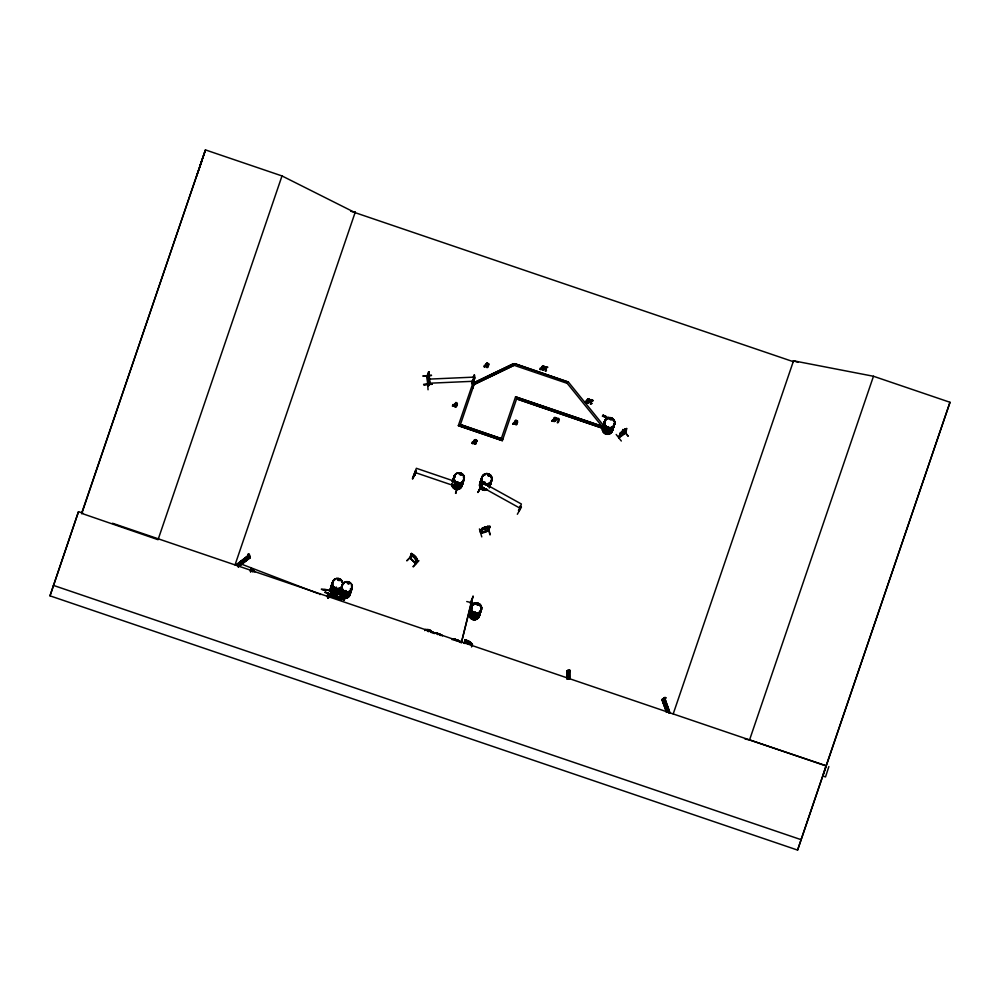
<?xml version="1.0" encoding="UTF-8"?>
<svg xmlns="http://www.w3.org/2000/svg" width="1000" height="1000" viewBox="0 0 1000 1000"><rect width="100%" height="100%" fill="white"/><g stroke="black" fill="none" stroke-linecap="round" stroke-linejoin="round"><path stroke-width="1.5" d="M428.787 375.788L428.95 373.113C430.3 388.35 428.85 371.95 429.162 379.012L427.938 384.1L427.15 375.825L427.225 376.625M429.45 376.538L428.812 378.525L428.762 371.65L429.212 380.613L429.412 379.862M428.625 375.75L428.65 372.4M473.575 443.225L474.175 441.112M428.95 374.738L429.137 377.438M471.025 602.663L470.825 603.3M474.712 378.325L473.587 376.337L473.537 380.588L473.537 378.55L474.45 379.2C472.762 378.45 470.163 384.738 472.612 383.825L474.787 377.088L430.062 379.075L427.8 385.8L428.713 385.462M473.537 380.588L474.05 378.775L474.275 379.7L473.212 379.675M474.5 374.938L473.8 379.725L473.587 378.787M474 380.575L474.05 376.312L474.275 379.7M474.45 379.2L474.5 377.4M474.45 376.7L473.762 375.788L473.963 379.637M474.412 378.562L473.975 377.175M587.225 402.3L587.275 401.438M544.1 366.875L543.8 368.25M589.275 400.262L589.05 399.35L588.038 399.562M589.312 399.913L589.225 400.562M567.238 672.362L567 670.825M476.975 441.175L476.875 440.35M477.013 440.825L476.525 441.987M488.988 364.288L488.188 365.613M619.6 437.238C616.2 437.95 635.688 426.325 618.825 437.9C618.375 434.35 629.987 422.713 625.413 433.125L624.587 433.275L625.262 432.775M624.65 433.225L626.05 428.85L624.763 433.5M665.212 697.45L662.575 699.075L662.938 700.362L665.788 698.112M541.413 368.913L541.9 366.938M586.625 401.95L586.763 401M544.612 367.475L544.625 366.637M589.875 400.025L589.575 401.488M410.425 558.312L409.8 557.775L415.863 563.538M411.925 554.075L410.637 558.325L409.762 557.875M410.075 557.725L415.95 563.425L415.387 562.825M427.1 375.8L428.862 371.737L427.587 376.525M429.387 379.038L427.65 384.125L427.575 383.137M429.237 377.15L429.137 375.688M556.638 418.9L556.425 419.95M488.025 475.788L488.062 475M489.012 474.837L489 475.75M556 419.25L555.55 417.95L554.438 418.725M486.138 366.112L486.925 367.062M514.987 423.35L515.775 424.288M427.55 376.438L427.463 376.012M488.387 364.288L488.188 364.988M517.15 421.962L516.962 420.913M586.65 401.538L586.912 400.487M486.075 364.325L486.287 363.638M474.1 440.875L474.312 440.175M336.325 587.463L335.85 587.863M337.987 580.05L338.288 579.325M338.25 579.3L339.4 579.375L339.325 580.5M345.213 590.812L346.025 590.55M345.337 591.138L345.688 590.625M347.575 583.488L348.2 582.575M458.088 482.275L457.325 481.775L457.8 482.413M460.662 474.7L459.787 474.225L460.65 473.837M461.012 474.775L460.75 473.688M475.425 612.463L474.6 612.288M477.987 604.012C475.487 603.987 478.562 606.587 478.35 604.163M478.225 604.625L477.212 604.288M608.05 426.95L608.675 426.838M611.2 419.825L611.362 418.8M611.613 419.363L610.3 418.5M486.688 364.35L487.475 363.45M489.787 527.125L484.125 529.175L487.5 526.45L488.4 527.263L486.5 528.138L483.113 528.7L484.8 527.188L481.85 528.575C473.738 540.388 502.775 523.587 480.763 532.562M487.75 530.9L489.188 526.55M466.75 601.538L474.95 603.475M514.438 423.162L514.637 424.312M472.013 598.475L470.475 603.462L470.737 602.425M470.712 602.5L470.525 603.312M470.775 603.45L470.95 602.725M457.438 403.9L456.95 404.8M471.763 600.188L461.325 642.95L473.125 596L470.9 603.312M453.475 404.588L453.013 406.312L452.388 406.1L453.088 404.45M484.562 366.95L484.625 365.087L483.938 366.737L484.588 366.863M472.587 443.5L472.65 441.637L471.962 443.288L472.587 443.5L471.962 443.288M513.413 424.188L513.862 422.45L512.775 423.975L513.413 424.188L512.812 423.888M540.375 369.6C542.3 365.8 538.438 369.338 540.413 369.513M552.35 421.362L552.8 419.625L551.725 421.15L552.35 421.362L551.75 421.062M585.588 402.638C587.525 398.963 583.65 402.438 585.612 402.55M554.462 418.638L554.575 419.663M556.038 419.162L555.363 419.938M415.188 562.888L416.75 558.713M542.275 367.65L542.1 369.438M587.238 401.525L587.487 400.688M544.55 367.85L543.962 369.387M589.25 400.475L588.725 402M745.037 739.025L749.562 739.912L873.475 376.262L950 402.287L797.588 850.088L50 595.837L78.487 511.688L82.925 513.2M78.487 511.688L50 595.837M81.7 513.7L205.475 149.913L282 175.938L355.075 212.638M237.875 563.7L239.638 565.837M238.675 563.075L318.3 593.6M239.875 562.15L241.637 564.275M240.438 565.212L238.688 563.038M242.15 560.388L243.912 562.513M247.45 556.5L248.925 558.337M249 554.1L248.412 554.15M248.837 555.862L237.087 565.225L248.375 555.35M249.013 556.237L249.75 556.512M238.212 566.6L250.175 557.263L238.162 566.55M250.987 568.862L252.55 571.725L251.2 568.2L254.825 571.962M250.287 571.138L251.25 568.275L250.763 571.725L253.15 569.712M250.538 571.9L251.725 568.85M252.975 569.913L250.475 571.337M328.663 593.612L341.625 598.312L325.062 592.05L332.925 595.075M327.612 596.062L328.5 596.375M329.05 595.05L327.85 595.363L328.625 596M327.912 595.163L327.413 597.3L328.1 597.537M328.45 593.688L327.562 596.3L328.387 593.65M328.113 595.275L328.725 593.387M327.962 597.487L329.113 594.075M328.1 597.625L328.8 595.462M334.288 596.475L337.488 598.15L334.5 595.862L338.05 596.512M327.863 595.312L341.175 599.7L341.037 599.062M339.725 597.638C333.537 596.487 350.887 601.95 341.375 598.1M340.838 599.263L344.4 599.913L341.287 597.888M340.863 599.175L344.6 599.3L338.025 596.475M431.488 375.55L423.075 375.975M432 384L423.638 384.787L432.013 383.812M427.088 376.613L428.913 372.413M427.512 383.375L429.237 379.087L428.913 377.587M431.438 375.213L423.075 376.062M427.887 385.8L428.638 385.763L429.538 382.638M428.762 385.312C429.288 386.65 429.338 379.538 430 381.575M428.05 389.787L427.1 375.975M412.788 478.725L415.625 470.562C416.912 472.463 407.925 488.075 415.45 470.938M416.35 470.8L414.787 475.312L414.188 475.025L416.35 468.288L458.85 482.75L456.737 489.387M414.913 475.125L414.3 474.938M414.375 474.738L415.075 475.012L414.363 474.575M454.762 404.225L454.613 403.925M406.912 560.65L412.7 554.738M415.675 563.475L417.362 559.175L415.588 556.613L411.35 553.387L409.825 557.837M410.637 558.325L411.975 553.913M412.75 554.775L406.95 560.712M472.6 383.537L471.975 383.375M517.075 397.488L502.35 440.662L458.312 425.688L472.7 383.725M413.05 566.55L418.85 560.55L413.325 566.838M473.95 379.35L472.512 384.025L474.062 384.55L514.15 365.312L514.7 363.663L567.775 381.863L514.7 363.663M473.375 382.975L474.062 384.55L473.375 382.975L513.462 363.738L514.15 365.312L567.263 383.375L567.825 381.725M415.387 562.688L416.85 558.6L417.438 559.225M459.9 426.087L474.1 384.425L514.188 365.188M415.625 563.625L417.362 559.175M472.55 380.838L473.075 387.788M457.3 485.05C458.875 483.6 455.325 489.288 456.025 489.3M455.938 493.413L456.637 489.487M475.838 442.275L476.163 442.812M424.7 630.612L425.112 629.688M426.375 630.262L428.038 629.562L430.625 630.538L432.9 632.762M513.462 363.738L473.325 383.1M432.925 632.675C431.05 630.325 420.425 629.725 428.9 629.95M431.375 632.712L431.75 631.55L430.65 630.45L427.975 629.612M480.25 487.413L477.95 492.438L480.525 487.562M432.812 632.725L432.912 632.337M480.712 489.4L479.938 488.8L480.812 488.925M480.538 489.363L482.125 484.925M434.263 633.638C433.875 632.112 436.25 634.25 434.575 633.013L437.413 633.162L442.525 635.612M480.588 489.375L479.888 488.963M501.362 438.488L515.562 396.825L602.1 426.262L603.375 425.262L568.288 381.9L566.975 383.025L602.05 426.388L603.375 425.262A5.25 5.15 17.9 0 0 606.825 433.312A5.25 5.15 17.9 0 0 612.95 427.287M515.562 396.825L602.1 426.262L601.538 427.9L516.6 398.875L601.538 427.9M502.35 440.662L458.363 425.55M502.875 439.15L460.425 424.562L501.413 438.65M439.712 634.987L439.113 633.925M440.962 635.65L440.025 634.05L442.4 635.675M515.15 422.088L515 421.788M487.875 531.025L489.263 526.962C490.45 525.462 483.212 527.275 481.875 528.663L484.188 529.237L486.875 528.525M481.85 528.575L480.65 533.125L481.512 532.95M480.7 532.975L488.612 530.862M516.862 423.225L517.762 422.025M481.275 532.562L482.738 528.438M452.188 639.738L452.438 638.987L455.312 639.35L458 640.15L460.45 641.712L460.2 642.463L460.363 641.688L459.5 641.787L460.363 641.688M488.45 530.612L489.975 526.375L487.463 526.475M487.863 530.65L488.575 531.062L490 526.462M453.675 639.963L455.312 639.35M489.85 534.775L488.363 528.013M545.55 371.175C547.812 370.312 544.763 370.325 546.95 367.4L547.85 367.238L545.638 367.05C548.263 366.788 543.35 372.25 545.938 370.788M458.9 641.737L457.95 640.15L460.45 641.712M467.825 640.688L470.3 642.1L471.087 643.925L467.75 642.487L466.463 640.7C471.75 642.138 468.65 646.688 464.913 640.7L465.125 640.037L467.85 640.725L470.25 642.175M464.2 643.15L465.175 639.963L467.812 640.8M464.862 643.525L465.763 640.738L465.175 639.963M465 643.275L465.887 640.3M471.875 643.713C474.675 646.488 466.2 638.15 472.4 644.188L471.775 643.662M471.5 646.975L472.438 644.112M517.337 514.263L521.45 507.088M554.212 421.725L553.475 420.863L555.163 420.962M555.2 420.275L553.837 419.412M557.75 418.387C560.638 417.8 558.663 422.675 557.788 422.587M557.775 418.3L557.6 418.8C560.138 418.787 555.275 424.15 558.225 422.463M590.837 400.087L593.038 400.363L591.013 399.575M590.325 404.062L591.613 400.25M591.213 403.2C592.6 404.438 589.963 401.688 592.163 400.438L592.888 400.788L592.163 400.438M621.312 441.012L616.188 434.462M618.987 437.7L619.975 433.375L622.438 431.188L620.075 433.425M618.925 437.762L620.575 432.938M626.625 428.462L625.312 432.625M628.038 436.037L622.9 429.438L628.062 436.075M567.125 678.888L566.938 671.425M567.475 678.9L567 671.2M566.962 672.862L569.375 672.738M569.6 669.862L570.35 670.612M569.525 671.4L569.675 678.9L569.712 671.438M667.1 712.2L662.138 699.425L666.587 712.387L661.862 699.712L662.6 699.425L667.438 712.087M662.825 700.925L665.05 700.15M669.663 712.887L664.9 698.65L670.013 712.775L669.188 713.062L663.975 698.975M665.65 697.8L664.788 697.438M664.862 707.163L667.513 706.225M665.4 708.562L668.037 707.65M666.25 706.787L665.95 707.738M665.863 709.837L668.5 708.925M666.725 712.262L669.362 711.35M749.562 739.912L826.15 765.738L822.7 776.4M873.475 376.262L793.538 360.8L793.238 361.662L350.662 211.137M797.588 850.088L826.087 765.938L112.5 523.25M828.875 766.55L825.525 776.925L822.837 776.012M341.225 599.562L328.175 595.1L341.275 599.438M456.712 489.087L455.875 489.2L456.763 489.5A5.25 5.15 17.9 0 0 462.225 484.825M455.5 493.275L456.85 489.288M319.988 594.425L320.213 593.75L319.938 594.55M205.475 149.913L81.625 513.362L158.05 539.7L282 175.938M235.025 564.925L355.363 211.788M327.125 596.15L328.025 593.538M328.013 597.9L329.375 593.938M328.125 597.925L329.487 593.7M328.413 598.025L329.75 594.125L328.45 598.05M344.425 599.825L336.538 597.038L338.75 597.038M425.825 629.925L425.2 629.412L428.038 629.562M428.325 631.725L427.612 630.875L428.713 630.525M430.213 631.763L429.588 630.825M429.738 630.325L431.538 632.212M432.188 632.1L433 632.062M438.237 633.638L437.1 634.1L437.912 634.663M453.137 639.625L452.4 639.075L455.337 639.263M456.175 639.725L455.037 640.2L455.838 640.763M457.038 640.025L457.738 640.8L456.712 641.062M591.975 403.462L590.763 404.212M673.2 713.938L793.538 360.8M826.15 765.738L950 402.287M199.887 165.987L205.375 150.213M196.525 176.363L202.025 160.588M543.825 368.162L543.225 369.462M542.25 367.738L542.562 366.912M587.463 400.775L587.913 399.688M489.3 475.938L489.45 475.163M514.987 421.188L515.475 420.487M456.587 406.125L456.15 406.75A1.275 1.25 17.9 0 1 455.45 406.95M488.137 366.763L487.7 367.388A1.275 1.25 17.9 0 1 487 367.6L485.575 366.6M476.163 443.312L475.725 443.938A1.275 1.25 17.9 0 1 475.025 444.137L474.762 444.113M456.637 404.35L456.575 403.038M476.213 441.538L476.337 440.5M338.325 579.538L338.913 580.4M339.338 580.037L338.638 580.312M347.525 582.875L348.5 582.55M348.075 582.7C347.225 584.913 349.988 581.838 348.837 583.737M459.562 474.062L460.788 473.663M461.05 474.55L459.663 474.625M602.95 414.9L605.612 417.675M604.163 416.587L602.475 416.138L604.062 415.925M603.088 416.438L606.05 416.425L604.487 416.637M605.85 416.838L603.525 415.188M605.05 417.4L604.362 416.175M607.375 418.537L608.962 418.325L607.85 417.3L608.763 418.738M609.087 418.8L607.85 417.3M610.075 418.837L608.425 417.587M610.212 418.663L610.225 419.625L611.188 419.75M608.013 426.6L608.375 426.662M587.087 400.062L587.55 399.212M589.412 401.912L588.138 403.25L586.8 402.5M555.688 420.2L554.925 421.2M485.562 366.025L486.15 364.562M455.387 403.075L455.45 404.35M477.95 492.438L480.65 487.537M518.45 510.375L519.412 510.475L518.75 509.9M520.688 506.3L519.875 506.188L519.075 510.763M487.388 366.95L486.85 365.425L486.213 365.975M516.237 424.188L516.337 423.3M464.913 640.7L469.663 644.087M464.025 642.95L465.45 640.575M464.438 643.188L465.9 640.487L465.238 640.113M468.6 641.35C465.3 641.087 471.95 644.65 469.4 641.8M570.237 670.85L569.1 672.375L567.238 672.25M249.137 557.8L250.25 556.912L249.55 556.9M666.812 707.9L666.237 706.812M542.087 366.6L542.587 365.938M543.987 369.3L543.488 369.975M587.3 399.637L587.8 398.975M553.987 418.25L554.188 417.912A1.412 1.388 17.9 0 1 554.888 417.463L556.587 418.6M515.062 423.2L516.175 423.212M486.25 363.725L487.125 363.038M474.275 440.262L475.15 439.588M472.75 383.663L474.1 384.425M456.5 406.337L456.188 406.662A1.275 1.25 17.9 0 1 455.487 406.863L454.038 405.962M516.725 424.475L516.688 422.863M488 474.988L488.713 474.613M488.212 364.9L487.525 365.45L486.712 364.263M456.675 404.263L455.975 404.812L455.288 404.025M476.238 441.45L475.05 441.45M610.425 418.825L611.112 418.688M475.15 611.912L475.45 612.013M454.15 405.125L455.025 404.538M411.413 553.45L411.725 554.275M415.525 556.675L416.213 558.725L413.438 556.562L412.413 554.412L413.587 554.663L414.925 558.688M412.912 556.725L411.138 554.05L414.988 558.625M414.188 555.5C411.438 554.7 416.912 559.7 414.913 556.075M417.15 559.963L414.9 558.638M567 670.938L567.837 670.35M621.8 433.137L619.7 434.087L626.413 429.125M474.438 440.062L475.7 439.575M515.25 420.737L516.25 420.238M516.75 424.387L516.55 424.613A1.275 1.25 17.9 0 1 515.85 424.825M248.7 554.087L250.225 556.5M248.562 555.25L236.525 564.525L237.113 565.275L248.962 556.075M236.637 564.65L248.7 555.425M248.812 555.862L237.125 565.275M249.2 556.638L249.462 556.512M238.088 566.388L250.263 557.612L238.438 566.85L236.788 564.862M238.312 566.737L250.175 557.263M454.812 405.15L456.012 405.875M251.25 568.275L251.438 569.113M253.663 570.638L252.875 570.712L253.375 571.688M622.413 431.188L624.612 429.45M621.763 433.175L624.025 431.512M474.2 443.188L475.438 443.413L475.15 442.225M335.85 587.263L336.5 587.312M478.275 603.975L476.938 604.625M543.513 369.888L542.288 370.138L541.438 368.825M241.962 562.25L243.062 561.95L242.188 561.337M488.525 365.35L488.162 366.55M456.987 404.712L456.6 405.625M486.6 363.338L487.4 363M620.925 433.062L625.462 429.325L624.625 429.562M669.188 713.062L664.575 698.575M666.825 707.875L665.875 707.562M588.288 402.562L587.25 402.212M624.575 429.487L626.688 428.537M474.575 442.188L475.35 442.525M488.338 474.725L489.062 475.025M489.113 476L487.962 475.363M484.475 482.088L485.163 482.35M484.712 482.25L484.837 482.85M664.375 697.7L663.625 697.987M661.9 699.7L662.775 699.4L667.275 712.125M480.062 488.688L480.775 489.113M487.812 365.262L487.025 364.9M516.663 422.5L515.875 422.125M663.012 699.25L663.863 699.1M664.65 699.65L662.9 700.25L663.15 699.075M479.438 528.925L481.775 536.888M515.688 420.438L517.525 420.887M610.737 418.5L610.388 419.312M338.45 579.212L339.275 579.812M339.125 580.55L338.113 580.212M347.938 582.413L349.025 582.788M348.65 583.787L347.625 583.45M473.575 615.45L474.175 615.85M588.038 398.888L589.275 399.025M482 528.638L482.738 528.288L481.388 532.625M489.913 526.487L489.263 526.962M482.088 528.913L482.812 528.713M456.675 404.888L456.625 405.9M487.15 363.612L488.2 363.888M455.613 402.975L456.75 403.4M475.5 440L475.012 441.538M568.112 670L569.2 669.925M665.263 697.75L665.9 697.775M490.262 534.663L488.325 528.013M475.225 443.562L474.375 443.413M567.038 671.425L567.312 678.875M426.312 630.438L430.513 631.025M435.913 633.375L437.413 633.162M543.175 366.275L543.95 366.55M542.125 369.35L542.9 369.613M410.337 558.462L415.8 563.475M474.538 375.562L474.25 378.35M429.288 379.837L428.95 379.1M423.6 384.325L432.013 384.338M472.962 387.8L472.95 380.887M428.713 383.25L473.438 381.275M588.175 403.162L587.212 402.95M487.362 363.088L488.825 363.888M455.825 402.45L456.938 402.837M475.4 439.637L476.95 440.662M623.825 430.112L622.075 432.05L623.15 430.725M434.562 633.013L437.388 633.25M488.7 474.575L489.5 475.163M602.475 416.138L603.862 416.337M604.688 416.238L606.05 416.425M475.475 440.087L476.112 440.312M555.4 419.85L554.388 419.087M455.387 406.425L454.637 406M622.375 431.125L623.95 431.438M543.425 365.763L544.6 366.725M555.675 417.587L554.862 417.55A1.412 1.388 17.9 0 0 554.163 418M455.225 406.85L454.275 406.362M469.575 644.125L472.312 644.812M793.425 360.763L797.95 362.312M415 472.475L457.5 486.925M324.938 592.425L341.675 598.162M327.788 595.525L328.688 595.788M428.675 630.612L429.55 630.913M53.375 585.375L800.962 839.625M253.175 569.763L251.962 569.85L252.963 571.663M473.7 443.35L475.05 444.05A1.275 1.25 17.9 0 0 475.75 443.85M481.987 485.175L481.45 484.562A5.213 5.112 17.9 0 1 481.25 479.338A5.25 5.15 17.9 0 0 481.312 484.538M518.612 510.337L519.2 510.737L521.362 504.012L482.137 482.275L480 489.113L481.45 484.562A5.225 5.125 17.9 0 1 481.25 479.325M480.788 486.463L520.013 508.188M474.225 443.938L473.6 443.137M543.837 366.312L544.075 366.962M249.037 554.3L249.625 555.025M249.225 557.737L247.963 556.362L248 554.113M586.95 402.837L586.688 402.212M486.275 364.95L486.1 364.237M474.3 441.5L474.125 440.788M664.388 698.825L669.55 712.938L664.2 698.85M662.138 699.425L666.925 712.262M589.725 399.375L589.85 400.112M556.5 418.188L556.613 418.988M486.575 526.888C488.938 527.737 481.887 528.938 485.688 527.125M473.762 375.788L473.988 376.725M429.162 373.8L428.475 371.763M474.038 374.95L474.275 376.425M473.787 377.137L473.825 377.8M473.587 376.337L473.625 376.962M569.375 671.225L569.375 678.9M569.188 671.425L569.188 678.9M568.987 671.388L569.025 678.875M568.75 671.425L568.837 678.9M566.788 671.2L566.938 678.888M480.9 609.2A5.25 5.15 17.9 0 1 474.775 615.225A5.25 5.15 17.9 0 1 471.4 607.275M480.363 612.95A5.213 5.112 17.9 0 1 470.225 610.9A5.25 5.15 17.9 0 0 475.763 616.487A5.25 5.15 17.9 0 0 480.538 610.363A5.213 5.112 17.9 0 1 480.613 611.638M481.312 609.587A5.25 5.15 17.9 0 1 476.225 614.375A5.25 5.15 17.9 0 1 470.875 609.738A5.25 5.15 17.9 0 1 475.037 604.15M476.4 604.075A5.25 5.15 17.9 0 1 480 605.837M481.425 609.462A5.325 5.225 17.9 0 1 476.262 614.312A5.325 5.225 17.9 0 1 470.85 609.625A5.325 5.225 17.9 0 1 475.062 603.95M480.1 605.662A5.325 5.225 17.9 0 0 476.45 603.875A5.25 5.15 17.9 0 1 480.062 605.65M480.875 606.8A5.325 5.225 17.9 0 1 481.325 608.1M481.375 609.388A5.25 5.15 17.9 0 1 476.287 614.175A5.25 5.15 17.9 0 1 470.938 609.55A5.25 5.15 17.9 0 1 475.1 603.95M480.838 606.775A5.25 5.15 17.9 0 1 481.275 608.05M470.475 609.587A5.213 5.112 17.9 0 1 471.075 608.387M479.775 612.688A5.25 5.15 17.9 0 1 475.012 618.812A5.25 5.15 17.9 0 1 469.412 613.288M469.675 611.962A5.25 5.15 17.9 0 1 470.275 610.763M479.837 612.487A5.25 5.15 17.9 0 1 473.713 618.513A5.25 5.15 17.9 0 1 470.337 610.575M470.9 610.688A5.213 5.112 17.9 0 0 472.7 619.4A5.213 5.112 17.9 0 0 479.462 613.587A5.25 5.15 17.9 0 1 472.675 619.5A5.25 5.15 17.9 0 1 470.863 610.725M470.863 610.725A5.25 5.15 17.9 0 0 472.675 619.5A5.25 5.15 17.9 0 0 479.462 613.65M480.312 613.125A5.225 5.125 17.9 0 1 470.15 611.075A5.213 5.112 17.9 0 0 480.3 613.125A5.263 5.162 17.9 0 1 470.138 611.013M480.475 610.475A5.225 5.125 17.9 0 1 480.575 611.812A5.213 5.112 17.9 0 0 480.462 610.475A5.263 5.162 17.9 0 1 480.625 611.75M480.25 612.875A5.25 5.15 17.9 0 1 474.025 617.55A5.25 5.15 17.9 0 1 470.05 610.812M470.65 609.612A5.25 5.15 17.9 0 1 471.55 608.6M480.312 612.688A5.25 5.15 17.9 0 1 474.087 617.362A5.25 5.15 17.9 0 1 470.112 610.625M470.712 609.412A5.25 5.15 17.9 0 1 471.613 608.413M351.475 588.038A5.25 5.15 17.9 0 1 346.712 594.15A5.25 5.15 17.9 0 1 341.112 588.638M351.188 588.962A5.263 5.162 17.9 0 1 346.413 595.087A5.213 5.112 17.9 0 1 340.8 589.712A5.213 5.112 17.9 0 1 333.612 591.087A5.213 5.112 17.9 0 1 332.137 583.962M340.8 589.562A5.263 5.162 17.9 0 0 346.413 595.087A5.213 5.112 17.9 0 0 351.1 589.113M351.388 585.6A5.238 5.138 17.9 0 1 347.088 592.987A5.238 5.138 17.9 0 1 341.75 586.163M343.25 583.962A5.238 5.138 17.9 0 1 344.375 583.225M347.038 582.712A5.238 5.138 17.9 0 1 349.6 583.587M351.525 587.837A5.238 5.138 17.9 0 1 346.775 593.95A5.238 5.138 17.9 0 1 341.188 588.438A5.238 5.138 17.9 0 1 333.462 589.425A5.238 5.138 17.9 0 1 333.425 581.688M351.587 587.888A5.325 5.225 17.9 0 1 346.75 594.1A5.325 5.225 17.9 0 1 341.075 588.5M350.412 591.325A5.25 5.15 17.9 0 1 345.65 597.45A5.25 5.15 17.9 0 1 340.05 591.925M339.738 592.85A5.263 5.162 17.9 0 0 345.35 598.387A5.263 5.162 17.9 0 0 350.125 592.25A5.213 5.112 17.9 0 1 345.35 598.312A5.213 5.112 17.9 0 1 339.787 592.825A5.213 5.112 17.9 0 1 332.6 594.2A5.213 5.112 17.9 0 1 331.125 587.087A5.263 5.162 17.9 0 0 332.562 594.263A5.263 5.162 17.9 0 0 339.837 592.888M350.85 589.975A5.25 5.15 17.9 0 1 346.087 596.1A5.25 5.15 17.9 0 1 340.487 590.575M350.462 591.138A5.238 5.138 17.9 0 1 345.712 597.238A5.238 5.138 17.9 0 1 340.125 591.737A5.238 5.138 17.9 0 1 332.4 592.712A5.238 5.138 17.9 0 1 332.362 584.975M350.325 588.9A5.238 5.138 17.9 0 1 346.7 596.2A5.238 5.138 17.9 0 1 340.438 590.775M342.225 586.112A5.25 5.15 17.9 0 1 333.825 588.275A5.25 5.15 17.9 0 1 334.925 579.775M337.575 579.275A5.25 5.15 17.9 0 1 340.15 580.15M341.188 581.05A5.25 5.15 17.9 0 1 341.95 582.175M341.2 588.663A5.25 5.15 17.9 0 1 333.387 589.625A5.25 5.15 17.9 0 1 333.35 581.875M340.9 589.6A5.263 5.162 17.9 0 1 333.625 590.975A5.263 5.162 17.9 0 1 332.15 583.8M341.163 589.4A5.25 5.15 17.9 0 1 333.312 591.987A5.25 5.15 17.9 0 1 332.725 583.812M341.1 589.6A5.25 5.15 17.9 0 1 334.475 592.775M333.25 592.175A5.25 5.15 17.9 0 1 332.663 584M340.138 591.95A5.25 5.15 17.9 0 1 332.325 592.913A5.25 5.15 17.9 0 1 332.287 585.163M463.338 481.875A5.25 5.15 17.9 0 1 454.45 483.562M453.237 481.163A5.25 5.15 17.9 0 1 454.9 476.287M463.512 479.212A5.25 5.15 17.9 0 1 463.6 480.562M463.575 479.025A5.25 5.15 17.9 0 1 454.513 483.375M453.3 480.962A5.25 5.15 17.9 0 1 454.963 476.1M454.137 484.538A5.25 5.15 17.9 0 0 463.288 481.525A5.213 5.112 17.9 0 1 454.125 484.613M452.925 482.125A5.25 5.15 17.9 0 1 454.588 477.262M463.438 476.788A5.25 5.15 17.9 0 1 454.825 482.413M454.062 481.287A5.25 5.15 17.9 0 1 455.275 475.138M459.062 473.888A5.25 5.15 17.9 0 1 461.637 474.762M463.5 476.587A5.25 5.15 17.9 0 1 454.888 482.212M454.125 481.087A5.25 5.15 17.9 0 1 455.337 474.938M459.125 473.7A5.25 5.15 17.9 0 1 461.7 474.575M462.45 482.512A5.25 5.15 17.9 0 1 458.363 488.55A5.25 5.15 17.9 0 1 452.175 484.45M452.337 481.788A5.25 5.15 17.9 0 1 453.837 479.575M462.212 484.75A5.213 5.112 17.9 0 1 456.7 489.5A5.25 5.15 17.9 0 1 451.763 484.075M453.525 480.55A5.25 5.15 17.9 0 0 452.625 481.55A5.213 5.112 17.9 0 1 453.562 480.513M462.812 481.35A5.25 5.15 17.9 0 1 453 484.575M452.45 481.95A5.25 5.15 17.9 0 1 453.312 479.438M462.512 482.312A5.25 5.15 17.9 0 1 458.425 488.35A5.25 5.15 17.9 0 1 452.238 484.263M452.4 481.6A5.25 5.15 17.9 0 1 453.9 479.387M456.7 489.5A5.213 5.112 17.9 0 1 451.825 484.012M452.825 480.887A5.213 5.112 17.9 0 1 454.575 477.388M491.35 480.913A5.25 5.15 17.9 0 1 488.812 485.4M482.325 477.337A5.25 5.15 17.9 0 0 482.475 484.637A5.325 5.225 17.9 0 1 482.3 477.225A5.25 5.15 17.9 0 0 482.537 484.438M491.438 480.85A5.325 5.225 17.9 0 1 487.6 485.925M491.037 481.812A5.225 5.125 17.9 0 1 488.512 486.287A5.213 5.112 17.9 0 0 491.025 481.812A5.25 5.15 17.9 0 1 488.5 486.375A5.213 5.112 17.9 0 0 490.962 481.987M491.512 478.425A5.25 5.15 17.9 0 1 483.95 484.288M482.85 483.475A5.25 5.15 17.9 0 1 485.025 474.837M487.738 474.812A5.25 5.15 17.9 0 1 489.012 475.312M490.112 476.125A5.25 5.15 17.9 0 1 490.962 477.188M491.25 482.062A5.25 5.15 17.9 0 1 487.625 485.737M491.575 478.237A5.25 5.15 17.9 0 1 484.012 484.1M482.912 483.288A5.25 5.15 17.9 0 1 485.087 474.637M487.8 474.613A5.25 5.15 17.9 0 1 489.075 475.125M490.175 475.938A5.25 5.15 17.9 0 1 491.025 477M486.5 489.225A5.25 5.15 17.9 0 1 481.262 480.637M490.288 484.212A5.25 5.15 17.9 0 1 489.625 486.788M487.438 489.663A5.25 5.15 17.9 0 1 480.138 482.675A5.213 5.112 17.9 0 0 480.3 487.75M480.95 481.6A5.25 5.15 17.9 0 1 482.025 480.763M489.762 483.837A5.25 5.15 17.9 0 1 489.325 487.75M490.513 481.525A5.25 5.15 17.9 0 1 489.25 486.512M484.225 487.887A5.25 5.15 17.9 0 1 481.7 479.288M486.562 489.025A5.25 5.15 17.9 0 1 481.325 480.438M490.35 484.012A5.25 5.15 17.9 0 1 489.7 486.6M487.438 489.562A5.213 5.112 17.9 0 1 481.138 488.8M489.963 485.112A5.213 5.112 17.9 0 1 489.312 487.675M481.3 484.625A5.213 5.112 17.9 0 1 481.2 479.5M614.012 424A5.25 5.15 17.9 0 1 607.225 429.837A5.25 5.15 17.9 0 1 605.4 421.062M613.7 424.963A5.25 5.15 17.9 0 1 607.575 430.988A5.25 5.15 17.9 0 1 604.2 423.038A5.213 5.112 17.9 0 0 607.6 430.887A5.225 5.125 17.9 0 0 613.7 424.9A5.213 5.112 17.9 0 1 607.6 430.887A5.225 5.125 17.9 0 1 604.237 422.987M614.388 422.837A5.25 5.15 17.9 0 1 610.737 428.775A5.25 5.15 17.9 0 1 604.375 425.65A5.25 5.15 17.9 0 1 606.912 419.175M613.175 420.438A5.25 5.15 17.9 0 1 613.938 421.562M614.075 423.8A5.25 5.15 17.9 0 1 607.288 429.65A5.25 5.15 17.9 0 1 605.462 420.875M614.55 423.988A5.25 5.15 17.9 0 1 606.425 427.887A5.25 5.15 17.9 0 1 606.975 418.975M613.237 420.25A5.25 5.15 17.9 0 1 614 421.375M612.638 428.25A5.25 5.15 17.9 0 1 606.512 434.275A5.25 5.15 17.9 0 1 603.138 426.337M613.488 427.287A5.25 5.15 17.9 0 1 605.962 431.525A5.25 5.15 17.9 0 1 604.775 423.013M613.013 427.088A5.25 5.15 17.9 0 1 606.888 433.113A5.25 5.15 17.9 0 1 603.513 425.175M612.625 428.2A5.213 5.112 17.9 0 1 606.538 434.175A5.213 5.112 17.9 0 1 603.188 426.287M613.638 425.075A5.213 5.112 17.9 0 1 607.537 431.062A5.213 5.112 17.9 0 1 604.188 423.162M461.75 640.512L461.863 641.3L461.75 640.512M240.963 561.287L242.7 563.488L240.963 561.287M666.388 711.263L669.025 710.35L666.388 711.263M336.9 594.513L333.675 593.413L334.8 593.787A5.9 1.163 18.8 0 0 329.562 590.788A5.9 1.163 18.8 0 0 323.625 589.987L324.725 590.363L321.3 589.2L322.4 589.575A7.075 1.388 18.8 0 1 329.525 590.538A7.075 1.388 18.8 0 1 335.8 594.138L336.9 594.513M471.925 607.438A5.25 5.15 17.9 0 0 470.425 609.65A5.213 5.112 17.9 0 1 471.912 607.562A5.263 5.162 17.9 0 0 470.4 609.688A5.225 5.125 17.9 0 1 471.9 607.562M472.537 611.425A5.25 5.15 17.9 0 0 481.425 609.738A5.25 5.15 17.9 0 0 475.412 602.987A5.25 5.15 17.9 0 0 472.537 611.425M472.525 611.512A5.225 5.125 17.9 0 0 481.375 609.825A5.225 5.125 17.9 0 0 475.387 603.1A5.225 5.125 17.9 0 0 472.525 611.512A5.213 5.112 17.9 0 0 481.362 609.825A5.213 5.112 17.9 0 0 475.387 603.112A5.213 5.112 17.9 0 0 472.525 611.5M343.15 590.112A5.263 5.162 17.9 0 0 352.05 588.425A5.263 5.162 17.9 0 0 346.025 581.663A5.263 5.162 17.9 0 0 343.15 590.112A5.213 5.112 17.9 0 0 352 588.462A5.213 5.112 17.9 0 0 346.012 581.75A5.213 5.112 17.9 0 0 343.162 590.138M333.625 586.875A5.263 5.162 17.9 0 0 342.537 585.188A5.263 5.162 17.9 0 0 336.512 578.425A5.263 5.162 17.9 0 0 333.625 586.875A5.213 5.112 17.9 0 0 342.475 585.237A5.213 5.112 17.9 0 0 336.5 578.513A5.213 5.112 17.9 0 0 333.638 586.9M455.2 481.25A5.25 5.15 17.9 0 0 464.087 479.562A5.25 5.15 17.9 0 0 458.075 472.812A5.25 5.15 17.9 0 0 455.2 481.25A5.213 5.112 17.9 0 0 464.025 479.65A5.225 5.125 17.9 0 0 458.05 472.925A5.225 5.125 17.9 0 0 455.188 481.337A5.225 5.125 17.9 0 0 464.038 479.663A5.213 5.112 17.9 0 0 458.05 472.938A5.213 5.112 17.9 0 0 455.188 481.325M454.175 484.45A5.225 5.125 17.9 0 0 463.288 481.463A5.213 5.112 17.9 0 1 454.188 484.45M454.625 477.2A5.225 5.125 17.9 0 0 452.975 482.062A5.213 5.112 17.9 0 1 454.625 477.212M482.362 481.25A5.25 5.15 17.9 0 0 491.438 481.188A5.25 5.15 17.9 0 0 486.75 473.488A5.25 5.15 17.9 0 0 482.362 481.25M482.362 481.337A5.213 5.112 17.9 0 0 491.388 481.262A5.213 5.112 17.9 0 0 486.725 473.612A5.213 5.112 17.9 0 0 482.362 481.337M605.7 426.025A5.25 5.15 17.9 0 0 614.6 424.338A5.25 5.15 17.9 0 0 608.575 417.587A5.25 5.15 17.9 0 0 605.7 426.025M605.688 426.112A5.225 5.125 17.9 0 0 614.55 424.438A5.225 5.125 17.9 0 0 608.55 417.713A5.225 5.125 17.9 0 0 605.688 426.112A5.213 5.112 17.9 0 0 614.538 424.425A5.213 5.112 17.9 0 0 608.55 417.713A5.213 5.112 17.9 0 0 605.7 426.1"/></g></svg>
